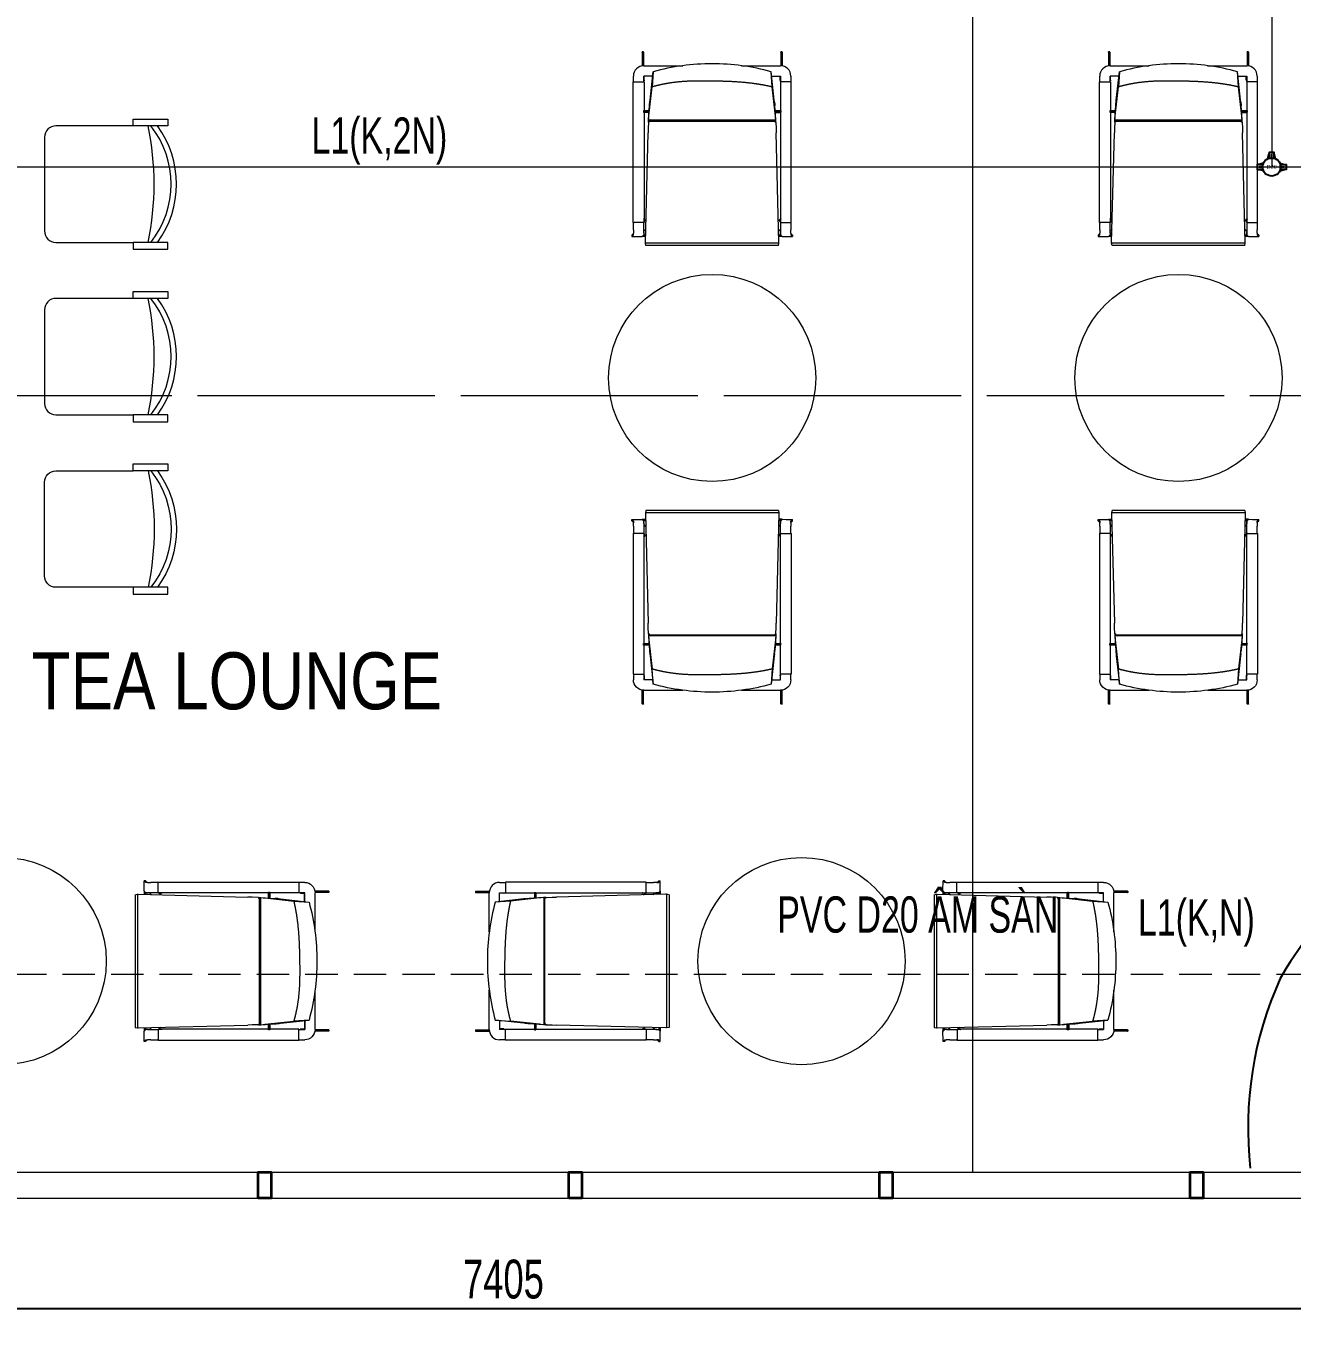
# Model space of a CAD drawing. Header units: millimetres. Extents: x -343543 to 400519, y -115663 to 104219.
# Drawn here: x -80013 to -75123, y -571 to 4427 of the extents above; entities that cross this region are included whole.
import ezdxf
from ezdxf.xclip import XClip

# ---------------------------------------------------------------- set-up
doc = ezdxf.new("R2010")
doc.units = ezdxf.units.MM
doc.header["$XCLIPFRAME"] = 0
doc.linetypes.add('HIDDEN2', pattern=[0.1875, 0.125, -0.0625])
doc.linetypes.add('XREF MAT BANG TUONG XAY$0$CENTER', pattern=[50.8, 31.75, -6.35, 6.35, -6.35])
doc.layers.get('0').update_dxf_attribs({"color": 231, "lineweight": 0})
doc.layers.get('DefPoints').update_dxf_attribs({"color": 191})
for name, color, linetype, lineweight in [('A-PATT', 252, 'Continuous', 9), ('A-SYMBOLS', 10, 'Continuous', 13), ('SME-E-COND-LTG', 51, 'Continuous', 18), ('SME-E-LTG-DIM', 55, 'Continuous', 18), ('SME-E-LTG-NOTE', 54, 'Continuous', 18), ('SME-E-LTG-TEXT', 53, 'Continuous', 18), ('TEXT DIEN', 3, 'Continuous', 18), ('XREF MAT BANG TUONG XAY$0$$1$A-TEXT', 8, 'Continuous', 25), ('XREF MAT BANG TUONG XAY$0$01.Xref _MB T1$0$A-DOOR', 8, 'Continuous', 9), ('XREF MAT BANG TUONG XAY$0$01.Xref _MB T1$0$A-FURN', 8, 'Continuous', 5), ('XREF MAT BANG TUONG XAY$0$01.Xref _MB T1$0$A-WALL', 8, 'Continuous', 35), ('XREF MAT BANG TUONG XAY$0$A-GRID', 8, 'XREF MAT BANG TUONG XAY$0$CENTER', 15)]:
    doc.layers.add(name, color=color, linetype=linetype, lineweight=lineweight)
doc.layers.add('XREF MAT BANG TUONG XAY$0$A-PATT', color=8, linetype='Continuous')
doc.layers.add('ống ghen', color=6, linetype='Continuous')
doc.styles.add('ROMANS1', font='vntimeh.shx', dxfattribs={"width": 0.8, "bigfont": 'bigfont.shx'})
doc.styles.add('SM-DIMTEXT', font='SME.shx', dxfattribs={"width": 0.7})
doc.styles.add('SME-TEXT', font='sme.shx', dxfattribs={"width": 0.7})
doc.styles.add('XREF MAT BANG TUONG XAY$0$Arial', font='arial.ttf', dxfattribs={"width": 0.8})
doc.dimstyles.new('SDIM-75', dxfattribs={"dimscale": 75, "dimtxt": 2, "dimasz": 0.6, "dimexe": 0.6, "dimexo": 0.2, "dimgap": 0.5, "dimtad": 1, "dimdec": 0, "dimzin": 12, "dimtxsty": 'SM-DIMTEXT', "dimblk": 'ARCHTICK', "dimcen": 0.12, "dimdle": 0.6, "dimclrd": 7, "dimclre": 8, "dimadec": 0, "dimazin": 3, "dimtfac": 2, "dimtdec": 0, "dimtix": 1, "dimtmove": 1, "dimatfit": 3, "dimfxl": 1, "dimtzin": 0, "dimarcsym": 1})

# ---------------------------------------------------------------- blocks, each defined once
blk = doc.blocks.new('XREF MAT BANG TUONG XAY$0$00.xref_IKIGAI_Truc')
at = {"layer": 'XREF MAT BANG TUONG XAY$0$A-GRID', "color": 8, "ltscale": 20}
for points in [[(-2907.5, 3000), (42750, 3000)], [(-2907.5, 0), (42750, 0)]]:
    blk.add_lwpolyline(points, dxfattribs=at)
blk = doc.blocks.new('XREF MAT BANG TUONG XAY$0$xref_IKIGAI_Cot')
at = {"layer": 'XREF MAT BANG TUONG XAY$0$A-GRID', "color": 8, "ltscale": 20}
for points in [[(-2907.5, 3000), (42750, 3000)], [(-2907.5, 0), (42750, 0)]]:
    blk.add_lwpolyline(points, dxfattribs=at)
blk = doc.blocks.new('XREF MAT BANG NOI THAT$0$YLD.Studio-01-217')
at = {"color": 8}
for p, q in [((5.03, 94), (5.03, 94.07)), ((5.03, 94.07), (5.63, 94.07)), ((5.03, 94), (5.03, 87.31)), ((5.63, 94), (5.63, 94.07)), ((5.63, 94), (5.63, 87.36)), ((72.37, 94), (72.37, 94.07)), ((72.37, 94.07), (72.97, 94.07)), ((72.37, 94), (72.37, 87.36)), ((72.97, 94), (72.97, 94.07)), ((72.97, 94), (72.97, 87.31)), ((0.77, 82.34), (0.77, 79.62)), ((24.82, 87.37), (5.8, 87.37)), ((10.1, 82.34), (5.8, 82.34)), ((5.8, 82.34), (5.8, 79.62)), ((10.09, 82.32), (5.8, 82.32)), ((5.83, 82.32), (5.83, 80.21)), ((6.01, 80.36), (6.01, 82.32)), ((6.04, 80.36), (6.04, 82.32)), ((8.81, 70.6), (10.33, 84.45)), ((9.82, 77.04), (10.33, 84.45)), ((72.2, 87.37), (53.18, 87.37)), ((69.19, 70.6), (67.67, 84.45)), ((67.67, 84.45), (68.18, 77.04)), ((67.9, 82.34), (72.2, 82.34)), ((67.91, 82.32), (72.2, 82.32)), ((71.96, 80.36), (71.96, 82.32)), ((71.99, 80.36), (71.99, 82.32)), ((72.16, 80.21), (72.16, 82.32)), ((72.2, 79.62), (72.2, 82.34)), ((77.23, 79.62), (77.23, 82.34)), ((0.67, 11.15), (0.67, 79.55)), ((0.67, 79.55), (5.85, 79.55)), ((0.77, 79.6), (0.77, 79.62)), ((5.8, 79.6), (5.8, 79.62)), ((5.85, 79.55), (5.85, 11.15)), ((5.86, 80.17), (6, 80.08)), ((8.3, 62.92), (9.82, 77.04)), ((69.7, 62.92), (68.18, 77.04)), ((72, 80.08), (72.14, 80.17)), ((72.06, 79.53), (72.06, 11.15)), ((77.42, 79.53), (72.06, 79.53)), ((72.2, 79.6), (72.2, 79.62)), ((77.23, 79.6), (77.23, 79.62)), ((77.42, 11.15), (77.42, 79.53)), ((8.71, 69.67), (8.74, 69.89)), ((8.74, 69.89), (8.81, 70.6)), ((69.26, 69.89), (69.19, 70.6)), ((69.29, 69.67), (69.26, 69.89)), ((5.63, 65.39), (5.63, 64.78)), ((5.63, 65.39), (8.38, 65.39)), ((5.63, 64.7), (5.63, 64.78)), ((5.63, 64.78), (8.34, 64.78)), ((8.34, 64.7), (5.63, 64.7)), ((8.09, 61.03), (8.56, 68.04)), ((8.22, 62.23), (8.3, 62.92)), ((69.91, 61.03), (69.44, 68.04)), ((69.62, 65.39), (72.34, 65.39)), ((69.66, 64.78), (72.34, 64.78)), ((72.34, 64.7), (69.66, 64.7)), ((69.78, 62.23), (69.7, 62.92)), ((72.34, 65.39), (72.34, 64.78)), ((72.34, 64.78), (72.34, 64.7)), ((7.97, 56.88), (7.91, 54.75)), ((8.04, 59.96), (7.97, 56.88)), ((8.04, 59.96), (8.11, 61.02)), ((8.04, 59.96), (8.35, 59.96)), ((8.09, 61.03), (8.22, 62.23)), ((8.09, 61.03), (8.4, 61.01)), ((8.35, 59.96), (8.36, 60.42)), ((8.36, 60.42), (8.39, 60.86)), ((69.64, 60.42), (8.36, 60.42)), ((8.38, 60.86), (8.4, 61.01)), ((8.38, 60.86), (8.39, 61.01)), ((8.38, 60.86), (69.62, 60.86)), ((68.81, 61.31), (68.81, 61.31)), ((69.6, 61.01), (69.91, 61.03)), ((69.62, 60.86), (69.6, 61.01)), ((69.62, 60.86), (69.61, 61.01)), ((69.64, 60.42), (69.61, 60.86)), ((69.65, 59.96), (69.64, 60.42)), ((69.65, 59.96), (69.96, 59.96)), ((69.91, 61.03), (69.78, 62.23)), ((69.96, 59.96), (69.89, 61.02)), ((69.96, 59.96), (70.03, 56.88)), ((70.03, 56.88), (70.09, 54.75)), ((6.55, 1.54), (7.91, 54.75)), ((71.45, 1.54), (70.09, 54.75)), ((5.86, 12.93), (6, 13.02)), ((6.01, 11.55), (6.01, 12.74)), ((6.04, 11.57), (6.04, 12.74)), ((71.96, 11.57), (71.96, 12.74)), ((71.99, 11.55), (71.99, 12.74)), ((72, 13.02), (72.14, 12.93)), ((5.85, 11.15), (0.67, 11.15)), ((0.77, 11.1), (0.77, 7.66)), ((0.77, 5.95), (0.77, 7.66)), ((1.07, 11.15), (0.82, 11.15)), ((5.5, 11.15), (5.75, 11.15)), ((6.83, 12.52), (5.68, 11.15)), ((5.8, 11.1), (5.8, 7.66)), ((5.8, 6.97), (6.72, 7.9)), ((5.8, 6.89), (6.71, 7.81)), ((5.8, 7.66), (5.8, 5.97)), ((72.32, 11.15), (71.17, 12.52)), ((71.28, 7.9), (72.2, 6.97)), ((71.29, 7.81), (72.2, 6.89)), ((72.06, 11.15), (77.42, 11.15)), ((72.2, 7.66), (72.2, 11.1)), ((72.2, 5.97), (72.2, 7.66)), ((72.25, 11.15), (72.5, 11.15)), ((77.18, 11.15), (76.93, 11.15)), ((77.23, 7.66), (77.23, 11.1)), ((77.23, 7.66), (77.23, 5.95)), ((0.77, 5.79), (0, 5.02)), ((0.79, 5.21), (0, 4.42)), ((0, 5.02), (0, 4.42)), ((0.78, 5.22), (0.79, 5.21)), ((0.79, 5.21), (0.79, 5.21)), ((5.82, 5.21), (5.03, 4.42)), ((5.03, 4.42), (6.63, 4.42)), ((5.03, 4.33), (6.63, 4.33)), ((5.63, 5.02), (6.64, 5.02)), ((5.63, 5.02), (5.63, 5.02)), ((5.63, 5.02), (5.63, 5.02)), ((5.82, 5.82), (5.82, 5.81)), ((5.82, 5.81), (5.82, 5.81)), ((5.82, 5.81), (5.82, 5.21)), ((5.82, 5.22), (5.82, 5.21)), ((5.82, 5.21), (5.82, 5.21)), ((6.55, 1.21), (6.55, 1.54)), ((6.55, 1.21), (71.45, 1.21)), ((6.81, 0), (6.55, 1.21)), ((71.19, 0), (71.45, 1.21)), ((71.36, 5.02), (72.37, 5.02)), ((71.37, 4.42), (72.97, 4.42)), ((71.37, 4.33), (72.97, 4.33)), ((71.45, 1.21), (71.45, 1.54)), ((72.18, 5.81), (72.18, 5.82)), ((72.18, 5.81), (72.18, 5.21)), ((72.18, 5.21), (72.18, 5.22)), ((72.97, 4.42), (72.18, 5.21)), ((72.18, 5.21), (72.18, 5.21)), ((72.37, 5.02), (72.37, 5.02)), ((72.37, 5.02), (72.37, 5.02)), ((77.21, 5.21), (77.22, 5.22)), ((77.21, 5.21), (77.21, 5.21)), ((78, 4.42), (77.21, 5.21)), ((78, 5.02), (77.23, 5.79)), ((78, 5.02), (78, 4.42)), ((6.81, 0), (39, 0)), ((39, 0), (71.19, 0))]:
    blk.add_line(p, q, dxfattribs=at)
at = {"color": 8, "extrusion": (0, 0, -1)}
for centre, major_axis, ratio, start_param, end_param in [((39.01, -4.38), (-100.64, 0.06), 0.920781, 1.281255, 1.570164), ((38.99, -4.38), (-100.64, -0.06), 0.920781, 1.571429, 1.860338), ((5.8, 82.34), (5.03, 0), 0.999389, 3.141593, 4.712389), ((72.2, 82.34), (5.03, 0), 0.999389, 4.712388, 6.283185), ((72.3, 79.62), (-0.101, 0), 0.999389, 4.712389, 6.283185), ((72.3, 79.6), (-0.101, 0), 0.999389, 4.712389, 6.283185), ((77.13, 79.62), (0.101, 0), 0.999389, 0, 1.570796), ((77.13, 79.6), (0.101, 0), 0.999389, 6.283185, 7.853981), ((0.82, 11.1), (0.0503, 0), 0.999389, 3.141593, 4.71239), ((1.07, 11.2), (-0.0503, 0), 0.999389, 3.141593, 4.71239), ((5.75, 11.1), (-0.0503, 0), 0.999389, 1.570796, 3.141593), ((72.25, 11.1), (-0.0503, 0), 0.999389, 6.283185, 7.853982), ((72.5, 11.2), (0.0503, 0), 0.999389, 6.283185, 7.853982), ((76.93, 11.2), (-0.0503, 0), 0.999389, 4.712388, 6.283185), ((77.18, 11.1), (0.0503, 0), 0.999389, 4.712388, 6.283185), ((5.03, 5.02), (-5.03, 0), 0.017507, 6.283185, 6.300611), ((5.03, 4.42), (-5.03, 0), 0.017507, 4.712412, 6.283185), ((5.03, 4.42), (-5.03, 0), 0.017507, 0, 0.017426), ((72.97, 4.42), (-5.03, 0), 0.017507, 3.141593, 4.712464), ((72.97, 5.02), (-5.03, 0), 0.017507, 3.124268, 3.141593), ((72.97, 4.42), (-5.03, 0), 0.017507, 3.124268, 3.141593)]:
    blk.add_ellipse(centre, major_axis=major_axis, ratio=ratio, start_param=start_param, end_param=end_param, dxfattribs=at)
at = {"color": 8}
for points, degree, knots in [([(6.01, 80.36), (6.01, 80.35), (6.01, 80.35), (6.01, 80.33), (6.01, 80.33), (6.01, 80.32), (6.01, 80.31), (6.01, 80.3), (6.01, 80.29), (6.01, 80.28), (6.01, 80.27), (6.01, 80.26), (6.01, 80.25), (6.01, 80.25), (6.01, 80.24), (6.01, 80.23), (6.01, 80.22), (6.01, 80.21), (6.01, 80.2), (6.01, 80.2), (6, 80.19), (6, 80.18), (6, 80.17), (6, 80.17), (6, 80.16), (5.99, 80.15), (5.99, 80.14), (5.99, 80.14), (5.98, 80.13), (5.98, 80.12), (5.97, 80.12), (5.97, 80.11), (5.96, 80.11), (5.96, 80.11), (5.95, 80.1), (5.95, 80.1), (5.94, 80.09), (5.93, 80.09), (5.92, 80.09), (5.91, 80.08), (5.9, 80.08), (5.9, 80.08), (5.89, 80.08), (5.88, 80.08), (5.88, 80.07), (5.87, 80.07), (5.87, 80.07), (5.86, 80.07), (5.85, 80.07), (5.85, 80.07), (5.84, 80.07), (5.83, 80.07), (5.83, 80.07), (5.82, 80.07), (5.82, 80.07), (5.81, 80.07), (5.8, 80.07), (5.8, 80.07)], 3, [0, 0, 0, 0, 0.11689, 0.233409, 0.312095, 0.409065, 0.503979, 0.596879, 0.687638, 0.77928, 0.868407, 0.955167, 1.038789, 1.114733, 1.189461, 1.282462, 1.370109, 1.451685, 1.531663, 1.611071, 1.68835, 1.759104, 1.833062, 1.910679, 1.990103, 2.069024, 2.147732, 2.225739, 2.303335, 2.381652, 2.459562, 2.540136, 2.601921, 2.641909, 2.719639, 2.792453, 2.866123, 2.944924, 3.043467, 3.141545, 3.240707, 3.32258, 3.387247, 3.44975, 3.512124, 3.573035, 3.6337, 3.695192, 3.757868, 3.8333, 3.898562, 3.946845, 3.99622, 4.04655, 4.109222, 4.193586, 4.277069, 4.277069, 4.277069, 4.277069]), ([(5.86, 80.22), (5.86, 80.22), (5.85, 80.22), (5.83, 80.22), (5.82, 80.22), (5.8, 80.22), (5.8, 80.22), (5.8, 80.22), (5.8, 80.22)], 5, [0, 0, 0, 0, 0, 0, 2.145056, 2.145056, 2.145056, 2.153698, 2.153698, 2.153698, 2.153698, 2.153698, 2.153698]), ([(5.86, 80.17), (5.86, 80.17), (5.85, 80.17), (5.85, 80.17), (5.84, 80.17), (5.83, 80.18), (5.82, 80.18), (5.81, 80.18), (5.8, 80.18)], 5, [0, 0, 0, 0, 0, 0, 0.547197, 0.547197, 0.547197, 1.448788, 1.448788, 1.448788, 1.448788, 1.448788, 1.448788]), ([(5.87, 80.08), (5.87, 80.08), (5.87, 80.08), (5.87, 80.08), (5.86, 80.08), (5.86, 80.08), (5.85, 80.08), (5.84, 80.07), (5.83, 80.07), (5.82, 80.07), (5.81, 80.07), (5.8, 80.07)], 5, [0, 0, 0, 0, 0, 0, 0.508417, 0.508417, 0.508417, 1.033284, 1.033284, 1.033284, 1.706158, 1.706158, 1.706158, 1.706158, 1.706158, 1.706158]), ([(5.87, 80.08), (5.86, 80.1), (5.85, 80.11), (5.84, 80.13), (5.83, 80.14), (5.81, 80.16), (5.81, 80.16), (5.81, 80.17), (5.81, 80.17), (5.81, 80.17), (5.81, 80.17), (5.81, 80.17)], 5, [11.334544, 11.334544, 11.334544, 11.334544, 11.334544, 11.334544, 26.991063, 26.991063, 26.991063, 28.593175, 28.593175, 28.593175, 29.023719, 29.023719, 29.023719, 29.023719, 29.023719, 29.023719]), ([(6, 80.21), (5.97, 80.21), (5.95, 80.21), (5.92, 80.21), (5.9, 80.22), (5.87, 80.22), (5.87, 80.22), (5.86, 80.22), (5.86, 80.22), (5.86, 80.22), (5.86, 80.22), (5.86, 80.22)], 5, [11.334544, 11.334544, 11.334544, 11.334544, 11.334544, 11.334544, 26.991063, 26.991063, 26.991063, 28.593175, 28.593175, 28.593175, 29.023719, 29.023719, 29.023719, 29.023719, 29.023719, 29.023719]), ([(6.01, 80.36), (6.01, 80.35), (6.01, 80.34), (6.01, 80.33), (6.01, 80.31), (6.01, 80.29), (6.01, 80.28), (6.01, 80.26), (6.01, 80.24), (6.01, 80.24), (6, 80.22), (6, 80.21), (6, 80.21), (6, 80.21), (6, 80.21)], 5, [0, 0, 0, 0, 0, 0, 0.542954, 0.542954, 0.542954, 1.408857, 1.408857, 1.408857, 1.987463, 1.987463, 1.987463, 2.792709, 2.792709, 2.792709, 2.792709, 2.792709, 2.792709]), ([(9.82, 77.04), (12.65, 77.69), (15.49, 78.23), (18.33, 78.67), (24.32, 79.36), (30.34, 79.69), (33.5, 79.78), (39.48, 79.92), (45.46, 79.94), (48.26, 79.92), (53.97, 79.7), (59.63, 79), (62.49, 78.5), (65.34, 77.85), (68.18, 77.04)], 5, [0, 0, 0, 0, 0, 0, 143.030883, 143.030883, 143.030883, 300.119513, 300.119513, 300.119513, 439.47879, 439.47879, 439.47879, 584.087653, 584.087653, 584.087653, 584.087653, 584.087653, 584.087653]), ([(72, 80.21), (72, 80.21), (72, 80.21), (72, 80.21), (72, 80.22), (72, 80.22), (72, 80.23), (71.99, 80.24), (71.99, 80.26), (71.99, 80.27), (71.99, 80.29), (71.99, 80.31), (71.99, 80.32), (71.99, 80.33), (71.99, 80.35), (71.99, 80.35), (71.99, 80.35), (71.99, 80.36)], 5, [0, 0, 0, 0, 0, 0, 0.536911, 0.536911, 0.536911, 1.088754, 1.088754, 1.088754, 1.960241, 1.960241, 1.960241, 2.533438, 2.533438, 2.533438, 2.792479, 2.792479, 2.792479, 2.792479, 2.792479, 2.792479]), ([(71.99, 80.36), (71.99, 80.35), (71.99, 80.35), (71.99, 80.33), (71.99, 80.32), (71.99, 80.32), (71.99, 80.31), (71.99, 80.3), (71.99, 80.29), (71.99, 80.28), (71.99, 80.27), (71.99, 80.26), (71.99, 80.25), (71.99, 80.24), (71.99, 80.24), (71.99, 80.23), (71.99, 80.22), (71.99, 80.21), (71.99, 80.2), (71.99, 80.2), (72, 80.19), (72, 80.18), (72, 80.18), (72, 80.17), (72, 80.16), (72, 80.16), (72.01, 80.15), (72.01, 80.14), (72.01, 80.14), (72.02, 80.13), (72.02, 80.13), (72.03, 80.12), (72.03, 80.12), (72.04, 80.11), (72.04, 80.11), (72.05, 80.1), (72.05, 80.1), (72.06, 80.09), (72.07, 80.09), (72.08, 80.08), (72.09, 80.08), (72.09, 80.08), (72.1, 80.08), (72.1, 80.08), (72.11, 80.08), (72.12, 80.08), (72.12, 80.07), (72.13, 80.07), (72.13, 80.07), (72.14, 80.07), (72.15, 80.07), (72.15, 80.07), (72.16, 80.07), (72.17, 80.07), (72.17, 80.07), (72.18, 80.07), (72.19, 80.07), (72.2, 80.07), (72.2, 80.07)], 3, [0, 0, 0, 0, 0.118575, 0.236568, 0.312938, 0.410491, 0.505804, 0.599127, 0.690371, 0.782411, 0.871975, 0.959156, 1.043994, 1.126599, 1.207363, 1.293546, 1.376205, 1.455832, 1.533951, 1.613121, 1.677681, 1.712548, 1.78403, 1.853619, 1.92614, 2.000996, 2.081456, 2.16069, 2.240225, 2.311815, 2.374583, 2.43713, 2.499591, 2.562227, 2.630148, 2.713105, 2.794534, 2.877109, 2.961639, 3.049065, 3.138304, 3.233148, 3.287982, 3.334241, 3.397902, 3.456961, 3.515158, 3.574289, 3.636452, 3.69898, 3.765217, 3.816921, 3.865538, 3.939618, 4.040082, 4.123824, 4.206307, 4.291108, 4.291108, 4.291108, 4.291108]), ([(72, 80.21), (72.03, 80.21), (72.05, 80.21), (72.08, 80.21), (72.1, 80.22), (72.13, 80.22), (72.13, 80.22), (72.14, 80.22), (72.14, 80.22), (72.14, 80.22), (72.14, 80.22), (72.14, 80.22)], 5, [11.334544, 11.334544, 11.334544, 11.334544, 11.334544, 11.334544, 26.991063, 26.991063, 26.991063, 28.593175, 28.593175, 28.593175, 29.023719, 29.023719, 29.023719, 29.023719, 29.023719, 29.023719]), ([(72.13, 80.08), (72.14, 80.1), (72.15, 80.11), (72.16, 80.13), (72.17, 80.14), (72.19, 80.16), (72.19, 80.16), (72.19, 80.17), (72.19, 80.17), (72.19, 80.17), (72.19, 80.17), (72.19, 80.17)], 5, [11.334544, 11.334544, 11.334544, 11.334544, 11.334544, 11.334544, 26.991063, 26.991063, 26.991063, 28.593175, 28.593175, 28.593175, 29.023719, 29.023719, 29.023719, 29.023719, 29.023719, 29.023719]), ([(72.2, 80.07), (72.19, 80.07), (72.19, 80.07), (72.18, 80.07), (72.17, 80.07), (72.16, 80.07), (72.16, 80.07), (72.14, 80.08), (72.13, 80.08), (72.13, 80.08), (72.13, 80.08), (72.13, 80.08)], 5, [0.924605, 0.924605, 0.924605, 0.924605, 0.924605, 0.924605, 1.331693, 1.331693, 1.331693, 1.881457, 1.881457, 1.881457, 2.645784, 2.645784, 2.645784, 2.645784, 2.645784, 2.645784]), ([(72.14, 80.22), (72.14, 80.22), (72.15, 80.22), (72.17, 80.22), (72.18, 80.22), (72.2, 80.22), (72.2, 80.22), (72.2, 80.22), (72.2, 80.22)], 5, [0, 0, 0, 0, 0, 0, 2.169157, 2.169157, 2.169157, 2.177999, 2.177999, 2.177999, 2.177999, 2.177999, 2.177999]), ([(72.14, 80.17), (72.14, 80.17), (72.15, 80.17), (72.15, 80.17), (72.16, 80.17), (72.17, 80.18), (72.18, 80.18), (72.19, 80.18), (72.2, 80.18)], 5, [0, 0, 0, 0, 0, 0, 0.553924, 0.553924, 0.553924, 1.466485, 1.466485, 1.466485, 1.466485, 1.466485, 1.466485]), ([(8.71, 69.67), (8.69, 69.52), (8.68, 69.32), (8.65, 69.1), (8.62, 68.76), (8.59, 68.39), (8.58, 68.28), (8.57, 68.16), (8.56, 68.04)], 5, [0, 0, 0, 0, 0, 0, 28.611401, 28.611401, 28.611401, 41.574373, 41.574373, 41.574373, 41.574373, 41.574373, 41.574373]), ([(69.44, 68.04), (69.42, 68.31), (69.39, 68.58), (69.37, 68.83), (69.34, 69.17), (69.31, 69.46), (69.3, 69.53), (69.3, 69.6), (69.29, 69.67)], 5, [0, 0, 0, 0, 0, 0, 29.660482, 29.660482, 29.660482, 41.636356, 41.636356, 41.636356, 41.636356, 41.636356, 41.636356]), ([(5.66, 12.92), (5.66, 12.92), (5.66, 12.92), (5.67, 12.92), (5.67, 12.92), (5.68, 12.92), (5.69, 12.92), (5.7, 12.92), (5.71, 12.92), (5.72, 12.92), (5.74, 12.92), (5.76, 12.92), (5.76, 12.92), (5.78, 12.92), (5.79, 12.92), (5.79, 12.92), (5.8, 12.93), (5.81, 12.93), (5.81, 12.93), (5.81, 12.93), (5.81, 12.93)], 5, [101.54699, 101.54699, 101.54699, 101.54699, 101.54699, 101.54699, 101.760588, 101.760588, 101.760588, 102.278567, 102.278567, 102.278567, 103.285538, 103.285538, 103.285538, 104.289953, 104.289953, 104.289953, 105.265877, 105.265877, 105.265877, 106.192097, 106.192097, 106.192097, 106.192097, 106.192097, 106.192097]), ([(5.66, 12.89), (5.69, 12.88), (5.71, 12.88), (5.74, 12.88), (5.79, 12.88), (5.83, 12.88), (5.84, 12.88), (5.85, 12.88), (5.86, 12.88)], 5, [0, 0, 0, 0, 0, 0, 2.619534, 2.619534, 2.619534, 5.038609, 5.038609, 5.038609, 5.038609, 5.038609, 5.038609]), ([(5.73, 13.03), (5.74, 13.03), (5.75, 13.03), (5.76, 13.03), (5.78, 13.03), (5.79, 13.03), (5.81, 13.03), (5.82, 13.03), (5.84, 13.02), (5.84, 13.02), (5.86, 13.02), (5.87, 13.02), (5.87, 13.02), (5.87, 13.02), (5.87, 13.02)], 5, [0, 0, 0, 0, 0, 0, 0.513089, 0.513089, 0.513089, 1.331697, 1.331697, 1.331697, 1.881463, 1.881463, 1.881463, 2.645793, 2.645793, 2.645793, 2.645793, 2.645793, 2.645793]), ([(5.81, 12.93), (5.81, 12.93), (5.81, 12.93), (5.81, 12.93), (5.81, 12.94), (5.82, 12.94), (5.82, 12.94), (5.83, 12.96), (5.84, 12.98), (5.85, 12.99), (5.86, 13), (5.87, 13.02)], 5, [24.815892, 24.815892, 24.815892, 24.815892, 24.815892, 24.815892, 25.657633, 25.657633, 25.657633, 28.556469, 28.556469, 28.556469, 42.485305, 42.485305, 42.485305, 42.485305, 42.485305, 42.485305]), ([(5.86, 12.88), (5.86, 12.88), (5.86, 12.88), (5.86, 12.88), (5.87, 12.88), (5.87, 12.88), (5.88, 12.88), (5.9, 12.88), (5.93, 12.89), (5.95, 12.89), (5.98, 12.89), (6, 12.89)], 5, [24.815892, 24.815892, 24.815892, 24.815892, 24.815892, 24.815892, 25.657633, 25.657633, 25.657633, 28.556469, 28.556469, 28.556469, 42.485305, 42.485305, 42.485305, 42.485305, 42.485305, 42.485305]), ([(6, 12.89), (6, 12.89), (6, 12.89), (6, 12.89), (6, 12.88), (6, 12.87), (6, 12.87), (6.01, 12.85), (6.01, 12.84), (6.01, 12.83), (6.01, 12.81), (6.01, 12.78), (6.01, 12.78), (6.01, 12.76), (6.01, 12.75), (6.01, 12.75), (6.01, 12.75), (6.01, 12.74)], 5, [0, 0, 0, 0, 0, 0, 0.536913, 0.536913, 0.536913, 1.088758, 1.088758, 1.088758, 1.960247, 1.960247, 1.960247, 2.533446, 2.533446, 2.533446, 2.792488, 2.792488, 2.792488, 2.792488, 2.792488, 2.792488]), ([(71.99, 12.74), (71.99, 12.75), (71.99, 12.76), (71.99, 12.76), (71.99, 12.79), (71.99, 12.81), (71.99, 12.82), (71.99, 12.84), (71.99, 12.85), (71.99, 12.86), (72, 12.87), (72, 12.88), (72, 12.89), (72, 12.89), (72, 12.89)], 5, [0, 0, 0, 0, 0, 0, 0.542956, 0.542956, 0.542956, 1.408861, 1.408861, 1.408861, 1.987468, 1.987468, 1.987468, 2.792718, 2.792718, 2.792718, 2.792718, 2.792718, 2.792718]), ([(72.14, 12.88), (72.14, 12.88), (72.14, 12.88), (72.14, 12.88), (72.13, 12.88), (72.13, 12.88), (72.12, 12.88), (72.09, 12.88), (72.07, 12.89), (72.05, 12.89), (72.02, 12.89), (72, 12.89)], 5, [24.815892, 24.815892, 24.815892, 24.815892, 24.815892, 24.815892, 25.657633, 25.657633, 25.657633, 28.556469, 28.556469, 28.556469, 42.485305, 42.485305, 42.485305, 42.485305, 42.485305, 42.485305]), ([(72.13, 13.02), (72.13, 13.02), (72.13, 13.02), (72.13, 13.02), (72.14, 13.02), (72.14, 13.02), (72.15, 13.02), (72.16, 13.02), (72.18, 13.03), (72.19, 13.03), (72.21, 13.03), (72.22, 13.03), (72.23, 13.03), (72.24, 13.03), (72.25, 13.03), (72.26, 13.03), (72.26, 13.03), (72.27, 13.03)], 5, [0, 0, 0, 0, 0, 0, 0.508419, 0.508419, 0.508419, 1.033287, 1.033287, 1.033287, 1.860457, 1.860457, 1.860457, 2.401806, 2.401806, 2.401806, 2.645745, 2.645745, 2.645745, 2.645745, 2.645745, 2.645745]), ([(72.19, 12.93), (72.19, 12.93), (72.19, 12.93), (72.19, 12.93), (72.19, 12.94), (72.18, 12.94), (72.18, 12.94), (72.17, 12.96), (72.16, 12.98), (72.15, 12.99), (72.14, 13), (72.13, 13.02)], 5, [24.815892, 24.815892, 24.815892, 24.815892, 24.815892, 24.815892, 25.657633, 25.657633, 25.657633, 28.556469, 28.556469, 28.556469, 42.485305, 42.485305, 42.485305, 42.485305, 42.485305, 42.485305]), ([(72.34, 12.89), (72.31, 12.88), (72.29, 12.88), (72.26, 12.88), (72.21, 12.88), (72.17, 12.88), (72.15, 12.88), (72.15, 12.88), (72.14, 12.88)], 5, [0, 0, 0, 0, 0, 0, 2.619409, 2.619409, 2.619409, 5.038475, 5.038475, 5.038475, 5.038475, 5.038475, 5.038475]), ([(72.34, 12.92), (72.34, 12.92), (72.34, 12.92), (72.33, 12.92), (72.33, 12.92), (72.32, 12.92), (72.31, 12.92), (72.3, 12.92), (72.29, 12.92), (72.28, 12.92), (72.26, 12.92), (72.24, 12.92), (72.24, 12.92), (72.22, 12.92), (72.21, 12.92), (72.21, 12.92), (72.2, 12.93), (72.19, 12.93), (72.19, 12.93), (72.19, 12.93), (72.19, 12.93)], 5, [101.546984, 101.546984, 101.546984, 101.546984, 101.546984, 101.546984, 101.760582, 101.760582, 101.760582, 102.278562, 102.278562, 102.278562, 103.285535, 103.285535, 103.285535, 104.289953, 104.289953, 104.289953, 105.265881, 105.265881, 105.265881, 106.192099, 106.192099, 106.192099, 106.192099, 106.192099, 106.192099]), ([(5.82, 5.82), (5.81, 5.82), (5.81, 5.84), (5.81, 5.89), (5.81, 5.99), (5.8, 6.14), (5.8, 6.21), (5.8, 6.3), (5.8, 6.38)], 5, [0, 0, 0, 0, 0, 0, 9.615959, 9.615959, 9.615959, 17.747792, 17.747792, 17.747792, 17.747792, 17.747792, 17.747792]), ([(72.2, 6.38), (72.2, 6.25), (72.2, 6.12), (72.19, 6.01), (72.19, 5.9), (72.19, 5.84), (72.19, 5.83), (72.19, 5.82), (72.18, 5.82)], 5, [0, 0, 0, 0, 0, 0, 12.839967, 12.839967, 12.839967, 17.733328, 17.733328, 17.733328, 17.733328, 17.733328, 17.733328]), ([(0.77, 5.95), (0.77, 5.8), (0.77, 5.66), (0.78, 5.53), (0.78, 5.36), (0.78, 5.26), (0.78, 5.23), (0.78, 5.22), (0.78, 5.22)], 5, [0, 0, 0, 0, 0, 0, 11.747537, 11.747537, 11.747537, 18.277887, 18.277887, 18.277887, 18.277887, 18.277887, 18.277887]), ([(5.82, 5.22), (5.81, 5.22), (5.81, 5.23), (5.81, 5.26), (5.81, 5.37), (5.81, 5.54), (5.8, 5.67), (5.8, 5.81), (5.8, 5.96), (5.8, 5.97), (5.8, 5.97), (5.8, 5.97)], 5, [0, 0, 0, 0, 0, 0, 6.776554, 6.776554, 6.776554, 18.337778, 18.337778, 18.337778, 18.570187, 18.570187, 18.570187, 18.570187, 18.570187, 18.570187]), ([(72.2, 5.97), (72.2, 5.82), (72.2, 5.67), (72.19, 5.54), (72.19, 5.37), (72.19, 5.26), (72.19, 5.23), (72.19, 5.22), (72.18, 5.22)], 5, [0, 0, 0, 0, 0, 0, 11.946445, 11.946445, 11.946445, 18.56747, 18.56747, 18.56747, 18.56747, 18.56747, 18.56747]), ([(77.22, 5.22), (77.22, 5.22), (77.22, 5.23), (77.22, 5.26), (77.22, 5.36), (77.23, 5.53), (77.23, 5.66), (77.23, 5.8), (77.23, 5.94), (77.23, 5.95), (77.23, 5.95), (77.23, 5.95)], 5, [0, 0, 0, 0, 0, 0, 6.682096, 6.682096, 6.682096, 18.055785, 18.055785, 18.055785, 18.280688, 18.280688, 18.280688, 18.280688, 18.280688, 18.280688])]:
    blk.add_open_spline(points, degree=degree, knots=knots, dxfattribs=at)
blk = doc.blocks.new('XREF MAT BANG NOI THAT$0$YLD.Studio-01-77')
at = {"color": 8}
for p, q in [((0, 388.1), (0, 50)), ((510, 50), (510, 388.1)), ((50, 0), (460, 0))]:
    blk.add_line(p, q, dxfattribs=at)
for points in [[(0, 388.1), (-30, 388.1), (-30, 539.6), (0, 539.6)], [(510, 388.1), (540, 388.1), (540, 539.6), (510, 539.6)]]:
    blk.add_lwpolyline(points, close=True, dxfattribs=at)
for centre, radius, start, end in [((255, 141.1), 435.9, 54.1965, 125.8035), ((255, 141.1), 412.7, 51.8356, 128.1644), ((255, -784.2), 1263.7, 78.3587, 101.6413), ((50, 50), 50, 180, 270), ((460, 50), 50, 270, 0)]:
    blk.add_arc(centre, radius, start, end, dxfattribs=at)
blk = doc.blocks.new('XREF MAT BANG NOI THAT')
at = {"color": 8}
for centre in [(13303.6, 3067.5), (15104.3, 3067.5), (10563.9, 815.1), (13648.9, 815.1)]:
    blk.add_circle(centre, 400, dxfattribs=at)
for name, p, xscale, yscale, zscale, rotation in [('XREF MAT BANG NOI THAT$0$YLD.Studio-01-217', (13613.6, 3579), -7.950119377061841, 7.95011937706184, 7.95011937706184, 359.9956291346081), ('XREF MAT BANG NOI THAT$0$YLD.Studio-01-217', (15414.3, 3579), -7.950119377061841, 7.95011937706184, 7.95011937706184, 359.9956291346081), ('XREF MAT BANG NOI THAT$0$YLD.Studio-01-77', (10725.5, 4041.1), 0.8823529411764698, 0.8823529411764698, 0.8823529411764698, 270), ('XREF MAT BANG NOI THAT$0$YLD.Studio-01-77', (10725.5, 3375), 0.8823529411764698, 0.8823529411764698, 0.8823529411764698, 270), ('XREF MAT BANG NOI THAT$0$YLD.Studio-01-77', (10725.5, 2258.9), -0.8823529411764698, 0.8823529411764698, 0.8823529411764698, 270), ('XREF MAT BANG NOI THAT$0$YLD.Studio-01-217', (13613.6, 2555.9), 7.950119377061839, 7.950119377061839, 7.950119377061839, 180.0043708653919), ('XREF MAT BANG NOI THAT$0$YLD.Studio-01-217', (15414.3, 2555.9), 7.950119377061839, 7.950119377061839, 7.950119377061839, 180.0043708653919), ('XREF MAT BANG NOI THAT$0$YLD.Studio-01-217', (11075.4, 1125.2), 7.950119377061841, 7.950119377061841, 7.950119377061841, 270.0043708653919), ('XREF MAT BANG NOI THAT$0$YLD.Studio-01-217', (13137.4, 1125.2), -7.950119377061841, 7.95011937706184, 7.95011937706184, 89.99562913460805), ('XREF MAT BANG NOI THAT$0$YLD.Studio-01-217', (14160.4, 1125.2), 7.950119377061841, 7.950119377061841, 7.950119377061841, 270.0043708653919)]:
    blk.add_blockref(name, p, dxfattribs=dict(at, xscale=xscale, yscale=yscale, zscale=zscale, rotation=rotation))
blk = doc.blocks.new('01.Xref _MB T1')
at = {"color": 8}
blk.add_lwpolyline([(39999.98286, 2999.99997), (40000.00012, 19400), (-0.00011, 19399.99891), (0.00011, 2999.99997), (8394.99073, 2999.9999), (8394.99073, -99.99996), (31605.0109, -99.99952), (31605.0109, 3000.00035)], close=True, dxfattribs=at)
at = {"layer": 'XREF MAT BANG TUONG XAY$0$01.Xref _MB T1$0$A-DOOR', "color": 8, "transparency": 33554687}
for points in [[(8294.99073, 1349.99999), (8294.99073, -99.99989), (19999.99989, -100)], [(8394.99073, 1349.99999), (8394.99073, 0.00011), (19999.99989, 0)]]:
    blk.add_lwpolyline(points, dxfattribs=at)
at = {"layer": 'XREF MAT BANG TUONG XAY$0$01.Xref _MB T1$0$A-FURN', "color": 8}
blk.add_lwpolyline([(14308.62833, 6004.99908), (14308.62827, 0.00007)], dxfattribs=at)
at = {"layer": 'XREF MAT BANG TUONG XAY$0$01.Xref _MB T1$0$A-WALL', "color": 8}
for points in [[(11549.99989, -100.00001), (11549.99989, -0.00001), (11599.99989, -0.00001), (11599.99989, -100.00001)], [(12749.99989, -100.00001), (12749.99989, -0.00001), (12799.99989, -0.00001), (12799.99989, -100.00001)], [(13949.99989, -100.00001), (13949.99989, -0.00001), (13999.99989, -0.00001), (13999.99989, -100.00001)], [(15149.99989, -100.00001), (15149.99989, -0.00001), (15199.99989, -0.00001), (15199.99989, -100.00001)]]:
    blk.add_lwpolyline(points, close=True, dxfattribs=at)
at = {"layer": 'XREF MAT BANG TUONG XAY$0$A-PATT', "color": 8}
blk.add_lwpolyline([(16102.71191, 1248.63274, 0.1888341321), (15497.2539, 748.06419, 0.1351736833), (15381.4724, 15.00243)], format="xyb", dxfattribs=at)
at = {"color": 8}
blk.add_blockref('XREF MAT BANG TUONG XAY$0$00.xref_IKIGAI_Truc', (0.00011, 0), dxfattribs=at)
ref = blk.add_blockref('XREF MAT BANG TUONG XAY$0$xref_IKIGAI_Cot', (-0.00927, -0.00001), dxfattribs=at)
XClip(ref).set_block_clipping_path([(-1610.3425959283, -2225.6693134198), (41829.1295208634, 21555.8819575264)])
at = {"layer": 'XREF MAT BANG TUONG XAY$0$$1$A-TEXT', "color": 8, "style": 'XREF MAT BANG TUONG XAY$0$Arial', "width": 0.8}
blk.add_text('TEA LOUNGE', height=220, dxfattribs=at).set_placement((10676.00731, 1787.739))
at = {"layer": 'A-PATT', "color": 8}
blk.add_blockref('XREF MAT BANG NOI THAT', (0, 0), dxfattribs=at)
blk = doc.blocks.new('_ArchTick')
at = {"color": 0, "linetype": 'ByBlock', "const_width": 0.15}
blk.add_lwpolyline([(-0.5, -0.5), (0.5, 0.5)], dxfattribs=at)
blk = doc.blocks.new('*D2033')
at = {"layer": 'DefPoints', "color": 0, "linetype": 'Continuous', "ltscale": 1000, "transparency": 16777216}
for p in [(-81871.5, 500), (-74466.5, 489.6), (-74466.5, -526.4)]:
    blk.add_point(p, dxfattribs=at)
at = {"layer": 'SME-E-LTG-DIM', "color": 8, "linetype": 'Continuous', "lineweight": -2, "ltscale": 1000, "transparency": 16777216}
for p, q in [((-81871.5, 485), (-81871.5, -571.4)), ((-74466.5, 474.6), (-74466.5, -571.4))]:
    blk.add_line(p, q, dxfattribs=at)
at = {"layer": 'SME-E-LTG-DIM', "color": 7, "linetype": 'Continuous', "lineweight": -2, "ltscale": 1000, "transparency": 16777216}
blk.add_line((-81916.5, -526.4), (-74421.5, -526.4), dxfattribs=at)
at = {"layer": 'SME-E-LTG-DIM', "color": 7, "linetype": 'Continuous', "lineweight": -2, "ltscale": 1000, "transparency": 16777216, "xscale": 45, "yscale": 45, "zscale": 45, "rotation": 180}
blk.add_blockref('_ArchTick', (-81871.5, -526.4), dxfattribs=at)
at = {"layer": 'SME-E-LTG-DIM', "color": 7, "linetype": 'Continuous', "lineweight": -2, "ltscale": 1000, "transparency": 16777216, "xscale": 45, "yscale": 45, "zscale": 45}
blk.add_blockref('_ArchTick', (-74466.5, -526.4), dxfattribs=at)
at = {"layer": 'SME-E-LTG-DIM', "color": 0, "linetype": 'Continuous', "ltscale": 1000, "transparency": 16777216, "insert": (-78169, -413.9), "char_height": 150, "attachment_point": 5, "style": 'SM-DIMTEXT'}
blk.add_mtext('7405', dxfattribs=at)
blk = doc.blocks.new('c3-20')
at = {"layer": 'ống ghen', "ltscale": 30}
for points in [[(5338959.8, -3869072.3), (5338964.6, -3869054)], [(5338989.3, -3869072.3), (5338984.6, -3869054)], [(5338942.8, -3869089.3), (5338924.6, -3869094)], [(5338942.8, -3869118.8), (5338924.6, -3869114)], [(5339006.3, -3869089.3), (5339024.6, -3869094)], [(5339006.3, -3869118.8), (5339024.6, -3869114)]]:
    blk.add_lwpolyline(points, dxfattribs=at)
for points in [[(5338984.6, -3869070.5), (5338984.6, -3869048), (5338964.6, -3869048), (5338964.6, -3869070.5)], [(5338975.1, -3869069), (5338975.1, -3869057), (5338974, -3869057), (5338974, -3869069)], [(5338941, -3869094), (5338918.6, -3869094), (5338918.6, -3869114), (5338941, -3869114)], [(5338939.6, -3869103.5), (5338927.5, -3869103.5), (5338927.5, -3869104.6), (5338939.6, -3869104.6)], [(5339008.1, -3869094), (5339030.6, -3869094), (5339030.6, -3869114), (5339008.1, -3869114)], [(5339009.6, -3869103.5), (5339021.6, -3869103.5), (5339021.6, -3869104.6), (5339009.6, -3869104.6)]]:
    blk.add_lwpolyline(points, close=True, dxfattribs=at)
blk.add_circle((5338974.6, -3869104), 35, dxfattribs=at)
at = {"layer": 'TEXT DIEN', "ltscale": 30, "style": 'ROMANS1'}
blk.add_text('D20', height=15, dxfattribs=at).set_placement((5338954.5, -3869111.3))

msp = doc.modelspace()

# ---------------------------------------------------------------- block references
at = {"layer": 'A-SYMBOLS'}
msp.add_blockref('01.Xref _MB T1', (-90666.5, 0), dxfattribs=at)

# ---------------------------------------------------------------- next in the draw order: linework, layer by layer
at = {"layer": 'SME-E-COND-LTG', "color": 3, "linetype": 'Continuous', "ltscale": 1000}
msp.add_line((-75202.3, 6601.4), (-75202.3, 3882.5), dxfattribs=at)
at = {"layer": 'SME-E-COND-LTG', "color": 3, "linetype": 'HIDDEN2', "ltscale": 1000}
msp.add_line((-73746.5, 763.8), (-81785.5, 763.8), dxfattribs=at)
at = {"layer": 'SME-E-COND-LTG', "color": 3, "linetype": 'Continuous', "ltscale": 1000}
msp.add_lwpolyline([(-81996.5, 3882.5), (-59336.5, 3882.5)], dxfattribs=at)

# ---------------------------------------------------------------- next in the draw order: block references
at = {"layer": 'TEXT DIEN', "ltscale": 30}
msp.add_blockref('c3-20', (-5414176.8, 3872986.5), dxfattribs=at)

# ---------------------------------------------------------------- next in the draw order: texts
at = {"layer": 'SME-E-LTG-NOTE', "style": 'SME-TEXT', "width": 0.7}
for s, p in [('L1(K,2N)', (-78910.1, 3933.7)), ('L1(K,N)', (-75718.8, 913.5))]:
    msp.add_text(s, height=140, dxfattribs=at).set_placement(p)
at = {"layer": 'SME-E-LTG-TEXT', "style": 'SME-TEXT', "width": 0.7}
msp.add_text('PVC D20 ÂM SÀN', height=140, dxfattribs=at).set_placement((-77111.5, 925.1))

# ---------------------------------------------------------------- next in the draw order: dimensions: what is measured, and where the dimension line sits
at = {"layer": 'SME-E-LTG-DIM', "linetype": 'Continuous', "ltscale": 1000}
dim = msp.add_linear_dim(base=(-74466.5, -526.4), p1=(-81871.5, 500), p2=(-74466.5, 489.6), dimstyle='SDIM-75', dxfattribs=at)
dim.commit()
dim.dimension.update_dxf_attribs({"geometry": '*D2033', "text_midpoint": (-78169, -413.9)})

doc.saveas('drawing.dxf')
